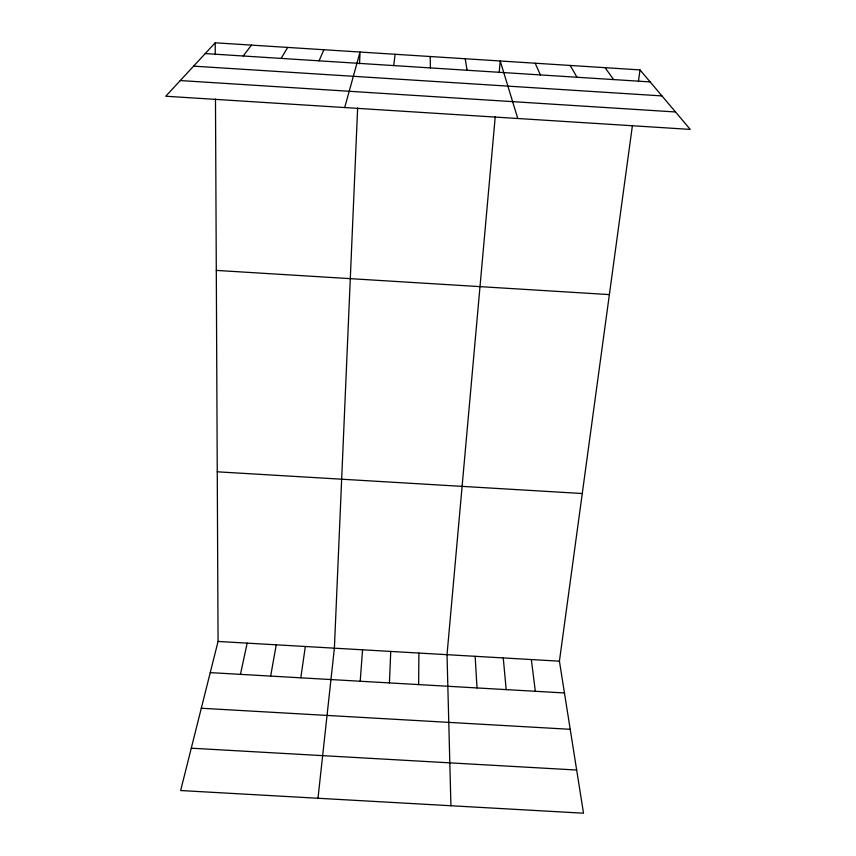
<?xml version="1.0" encoding="UTF-8"?>
<svg xmlns="http://www.w3.org/2000/svg" width="856" height="856" viewBox="0 0 856 856"><rect width="100%" height="100%" fill="white"/><g stroke="black" fill="none" stroke-linecap="round" stroke-linejoin="round"><path stroke-width="1.28" d="M418.648 684.597L418.894 653.064M389.437 682.917L390.743 651.437M357.637 108.017L334.386 648.174L317.993 798.263M359.541 63.74L360.044 52.045L344.711 107.556M360.205 681.237L362.57 649.8M495.228 116.716L447.025 654.68L450.93 805.742M499.176 72.632L500.225 60.99L517.773 118.503M393.696 65.58L395.13 54.281M215.477 99.018L218.066 641.454L180.648 790.537L583.514 813.2L559.417 661.174L632.434 125.393M638.416 81.502L639.999 69.903L215.209 42.8L165.764 96.236L690.236 129.406L639.999 69.903M300.809 677.824L305.335 646.494M270.646 676.09L276.263 644.814M240.45 674.357L247.17 643.134M319.074 60.83L323.878 49.734M281.153 58.411L287.68 47.422M243.211 55.993L251.461 45.111M201.299 708.244L570.214 729.312M191.273 748.197L576.677 770.036M218.066 641.454L559.417 661.174M210.244 672.623L564.457 692.964M217.264 471.806L582.262 493.516M216.301 270.41L609.376 294.592M205.237 53.575L650.132 81.909M193.617 66.147L661.956 95.915M180.274 80.56L675.502 111.965M605.085 67.678L613.581 79.587M570.16 65.452L576.998 77.254M535.203 63.216L540.393 74.921M465.215 58.754L467.098 70.256M531.341 659.559L535.332 691.295M503.253 657.932L506.185 689.626M475.144 656.306L477.027 687.946M430.183 56.517L430.408 67.913M215.209 42.8L215.263 54.549"/></g></svg>
